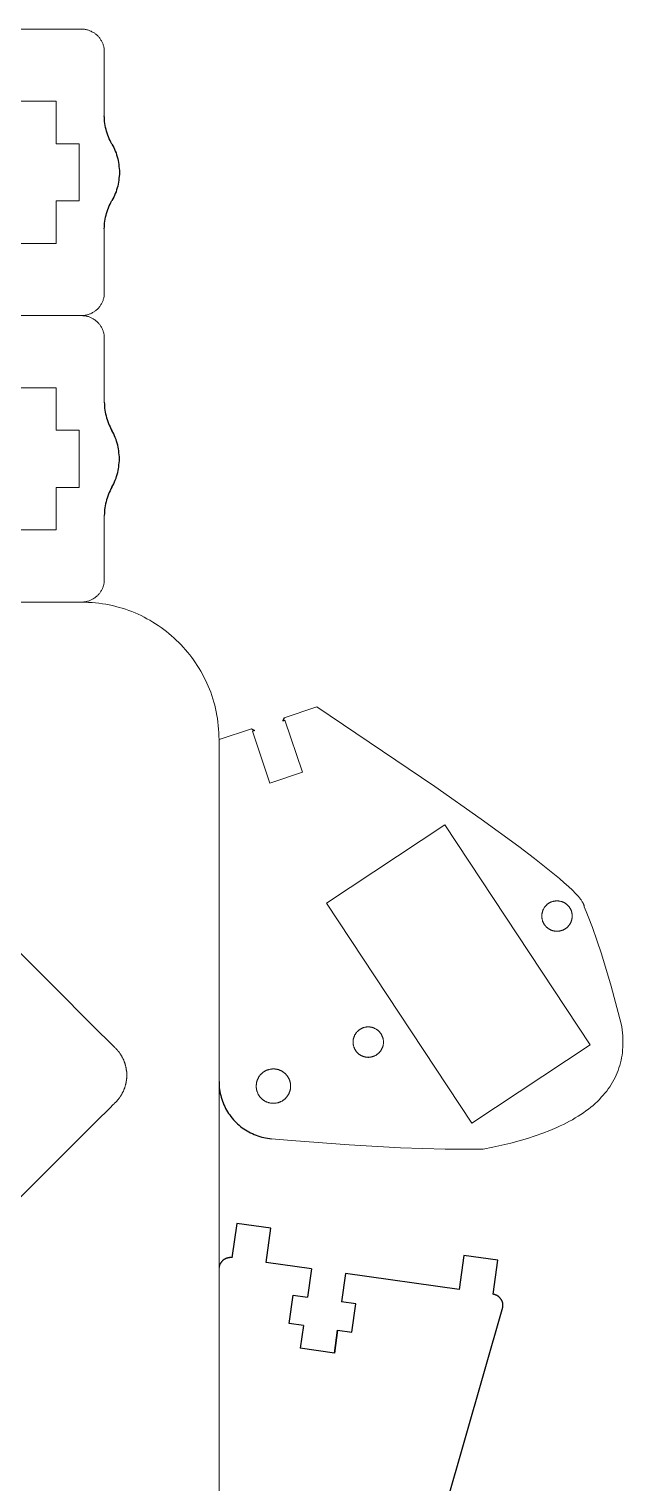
# Model space of a CAD drawing. Header units: millimetres. Extents: x -87 to 69, y -57 to 280.
# Drawn here: x 16.7 to 68.5, y 9.8 to 136.6 of the extents above; entities that cross this region are included whole.
import ezdxf

# ---------------------------------------------------------------- set-up
doc = ezdxf.new("R2010")
doc.units = ezdxf.units.MM
doc.header["$MEASUREMENT"] = 0
doc.layers.add('Predeterminado', color=18, linetype='Continuous', true_color=0x000000)

msp = doc.modelspace()

# ---------------------------------------------------------------- linework, layer by layer
at = {"layer": 'Predeterminado', "lineweight": 9}
for points in [[(-6.1, 136.62), (21.28, 136.62)], [(21.28, 136.62), (21.35, 136.62), (21.42, 136.61), (21.49, 136.61), (21.56, 136.6), (21.62, 136.59), (21.69, 136.58), (21.76, 136.56), (21.82, 136.54), (21.89, 136.53), (21.95, 136.5), (22.02, 136.48), (22.08, 136.45), (22.14, 136.43), (22.2, 136.39), (22.26, 136.36), (22.32, 136.33), (22.38, 136.29), (22.44, 136.25), (22.49, 136.21), (22.55, 136.17), (22.6, 136.13), (22.65, 136.08), (22.7, 136.03), (22.75, 135.98), (22.79, 135.93), (22.84, 135.88), (22.88, 135.83), (22.92, 135.77), (22.96, 135.72), (22.99, 135.66), (23.03, 135.6), (23.06, 135.54), (23.09, 135.48), (23.12, 135.42), (23.14, 135.35), (23.17, 135.29), (23.19, 135.22), (23.21, 135.16), (23.23, 135.09), (23.24, 135.03), (23.26, 134.96), (23.27, 134.89), (23.27, 134.82), (23.28, 134.76), (23.28, 134.69), (23.28, 134.62)], [(23.28, 134.62), (23.28, 129.06)], [(19.09, 126.62), (19.09, 130.32), (19.09, 130.32), (-3.91, 130.32), (-3.91, 130.32), (-3.91, 117.92), (-3.91, 117.92), (19.09, 117.92), (19.09, 117.92), (19.09, 121.62)], [(19.09, 121.62), (19.09, 121.62), (21.09, 121.62), (21.09, 121.62), (21.09, 126.62), (21.09, 126.62), (19.09, 126.62)], [(23.28, 119.18), (23.28, 113.62)], [(23.28, 113.62), (23.28, 113.55), (23.28, 113.48), (23.27, 113.41), (23.27, 113.35), (23.26, 113.28), (23.24, 113.21), (23.23, 113.15), (23.21, 113.08), (23.19, 113.01), (23.17, 112.95), (23.14, 112.89), (23.12, 112.82), (23.09, 112.76), (23.06, 112.7), (23.03, 112.64), (22.99, 112.58), (22.96, 112.52), (22.92, 112.47), (22.88, 112.41), (22.84, 112.36), (22.79, 112.3), (22.75, 112.25), (22.7, 112.2), (22.65, 112.16), (22.6, 112.11), (22.55, 112.07), (22.49, 112.03), (22.44, 111.98), (22.38, 111.95), (22.32, 111.91), (22.26, 111.88), (22.2, 111.84), (22.14, 111.81), (22.08, 111.78), (22.02, 111.76), (21.95, 111.73), (21.89, 111.71), (21.82, 111.69), (21.76, 111.68), (21.69, 111.66), (21.62, 111.65), (21.56, 111.64), (21.49, 111.63), (21.42, 111.62), (21.35, 111.62), (21.28, 111.62)], [(21.28, 111.62), (-6.1, 111.62)], [(21.28, 111.62), (-6.1, 111.62)], [(23.28, 109.62), (23.28, 109.69), (23.28, 109.76), (23.27, 109.82), (23.27, 109.89), (23.26, 109.96), (23.24, 110.03), (23.23, 110.09), (23.21, 110.16), (23.19, 110.22), (23.17, 110.29), (23.14, 110.35), (23.12, 110.42), (23.09, 110.48), (23.06, 110.54), (23.03, 110.6), (22.99, 110.66), (22.96, 110.72), (22.92, 110.77), (22.88, 110.83), (22.84, 110.88), (22.79, 110.93), (22.75, 110.98), (22.7, 111.03), (22.65, 111.08), (22.6, 111.13), (22.55, 111.17), (22.49, 111.21), (22.44, 111.25), (22.38, 111.29), (22.32, 111.33), (22.26, 111.36), (22.2, 111.39), (22.14, 111.43), (22.08, 111.45), (22.02, 111.48), (21.95, 111.5), (21.89, 111.53), (21.82, 111.54), (21.76, 111.56), (21.69, 111.58), (21.62, 111.59), (21.56, 111.6), (21.49, 111.61), (21.42, 111.61), (21.35, 111.62), (21.28, 111.62)], [(23.28, 104.06), (23.28, 109.62)], [(19.09, 96.62), (19.09, 92.92), (19.09, 92.92), (-3.91, 92.92), (-3.91, 92.92), (-3.91, 105.32), (-3.91, 105.32), (19.09, 105.32), (19.09, 105.32), (19.09, 101.62)], [(19.09, 101.62), (19.09, 101.62), (21.09, 101.62), (21.09, 101.62), (21.09, 96.62), (21.09, 96.62), (19.09, 96.62)], [(23.28, 88.62), (23.28, 94.18)], [(21.28, 86.62), (21.35, 86.62), (21.42, 86.62), (21.49, 86.63), (21.56, 86.64), (21.62, 86.65), (21.69, 86.66), (21.76, 86.68), (21.82, 86.69), (21.89, 86.71), (21.95, 86.73), (22.02, 86.76), (22.08, 86.78), (22.14, 86.81), (22.2, 86.84), (22.26, 86.88), (22.32, 86.91), (22.38, 86.95), (22.44, 86.98), (22.49, 87.03), (22.55, 87.07), (22.6, 87.11), (22.65, 87.16), (22.7, 87.2), (22.75, 87.25), (22.79, 87.3), (22.84, 87.36), (22.88, 87.41), (22.92, 87.47), (22.96, 87.52), (22.99, 87.58), (23.03, 87.64), (23.06, 87.7), (23.09, 87.76), (23.12, 87.82), (23.14, 87.89), (23.17, 87.95), (23.19, 88.01), (23.21, 88.08), (23.23, 88.15), (23.24, 88.21), (23.26, 88.28), (23.27, 88.35), (23.27, 88.41), (23.28, 88.48), (23.28, 88.55), (23.28, 88.62)], [(21.28, 86.62), (21.28, 86.62), (21.27, 86.62), (21.23, 86.62), (21.08, 86.62), (20.49, 86.62), (18.23, 86.62), (10.19, 86.62), (-14.22, 86.62), (-38.62, 86.61), (-46.66, 86.61), (-48.92, 86.61), (-49.51, 86.61), (-49.66, 86.61), (-49.7, 86.61), (-49.71, 86.61), (-49.72, 86.61)], [(-6.1, 86.62), (21.28, 86.62)], [(21.28, 86.62), (21.59, 86.62), (21.9, 86.6), (22.21, 86.58), (22.51, 86.56), (22.81, 86.52), (23.11, 86.48), (23.41, 86.43), (23.7, 86.38), (23.99, 86.31), (24.28, 86.24), (24.57, 86.16), (24.85, 86.08), (25.13, 85.99), (25.41, 85.89), (25.68, 85.79), (25.96, 85.68), (26.22, 85.56), (26.49, 85.44), (26.75, 85.31), (27, 85.17), (27.26, 85.03), (27.51, 84.88), (27.75, 84.73), (27.99, 84.57), (28.23, 84.41), (28.46, 84.24), (28.69, 84.06), (28.92, 83.88), (29.14, 83.69), (29.35, 83.5), (29.56, 83.31), (29.77, 83.1), (29.97, 82.9), (30.17, 82.69), (30.36, 82.47), (30.54, 82.25), (30.73, 82.03), (30.9, 81.8), (31.07, 81.57), (31.24, 81.33), (31.39, 81.09), (31.55, 80.84), (31.7, 80.59), (31.84, 80.34), (31.97, 80.08), (32.1, 79.82), (32.23, 79.56), (32.34, 79.29), (32.45, 79.02), (32.56, 78.75), (32.65, 78.47), (32.75, 78.19), (32.83, 77.9), (32.91, 77.62), (32.98, 77.33), (33.04, 77.04), (33.1, 76.74), (33.15, 76.45), (33.19, 76.15), (33.22, 75.85), (33.25, 75.54), (33.27, 75.24), (33.28, 74.93), (33.29, 74.62)], [(24.16, 47.79), (24.16, 47.8), (24.16, 47.8), (24.14, 47.82), (24.06, 47.9), (23.76, 48.2), (22.61, 49.34), (18.53, 53.43), (6.15, 65.83), (-6.23, 78.23), (-10.31, 82.31), (-11.46, 83.46), (-11.76, 83.76), (-11.83, 83.83), (-11.85, 83.85), (-11.86, 83.86), (-11.86, 83.86)], [(38.98, 76.52), (41.82, 77.47)], [(65.14, 60.02), (65.14, 60.03), (65.14, 60.05), (65.14, 60.06), (65.14, 60.08), (65.14, 60.1), (65.14, 60.11), (65.13, 60.13), (65.13, 60.15), (65.12, 60.17), (65.12, 60.18), (65.11, 60.2), (65.11, 60.22), (65.1, 60.24), (65.09, 60.26), (65.08, 60.28), (65.07, 60.3), (65.06, 60.32), (65.05, 60.35), (65.04, 60.37), (65.03, 60.39), (65, 60.44), (64.97, 60.48), (64.94, 60.53), (64.91, 60.59), (64.87, 60.64), (64.83, 60.69), (64.74, 60.81), (64.63, 60.93), (64.52, 61.06), (64.39, 61.19), (64.11, 61.48), (63.77, 61.8), (63.39, 62.14), (62.97, 62.51), (61.98, 63.33), (60.8, 64.26), (59.43, 65.3), (56.15, 67.69), (52.12, 70.52), (41.82, 77.47)], [(39.04, 76.32), (40.56, 71.78)], [(33.29, 74.62), (36.13, 75.57)], [(37.71, 70.83), (36.2, 75.37)], [(33.29, -45.47), (33.29, -45.47), (33.29, -45.45), (33.29, -45.39), (33.29, -45.13), (33.29, -44.13), (33.29, -40.31), (33.29, -26.71), (33.29, 14.57), (33.29, 55.85), (33.29, 69.46), (33.29, 73.27), (33.29, 74.27), (33.29, 74.53), (33.29, 74.6), (33.29, 74.61), (33.29, 74.62)], [(40.56, 71.78), (37.71, 70.83)], [(40.56, 71.78), (40.56, 71.78)], [(37.71, 70.83), (37.71, 70.83)], [(68.37, 49.81), (67.48, 53.11), (66.65, 55.92), (66.25, 57.13), (65.86, 58.22), (65.49, 59.18), (65.31, 59.62), (65.14, 60.02)], [(56.33, 38.9), (57.16, 39.07), (57.96, 39.24), (58.74, 39.42), (59.48, 39.62), (60.19, 39.83), (60.87, 40.05), (61.53, 40.28), (62.15, 40.52), (62.75, 40.78), (63.04, 40.91), (63.32, 41.04), (63.59, 41.18), (63.85, 41.32), (64.11, 41.46), (64.36, 41.61), (64.61, 41.76), (64.84, 41.91), (65.07, 42.07), (65.29, 42.22), (65.5, 42.38), (65.71, 42.55), (65.91, 42.71), (66.1, 42.88), (66.29, 43.05), (66.46, 43.23), (66.63, 43.41), (66.8, 43.59), (66.95, 43.77), (67.1, 43.96), (67.24, 44.15), (67.37, 44.34), (67.5, 44.53), (67.62, 44.73), (67.73, 44.93), (67.83, 45.13), (67.93, 45.34), (68.02, 45.55), (68.1, 45.76), (68.17, 45.98), (68.24, 46.2), (68.3, 46.42), (68.35, 46.64), (68.4, 46.87), (68.44, 47.1), (68.47, 47.33), (68.49, 47.56), (68.51, 47.8), (68.51, 48.04), (68.52, 48.29), (68.51, 48.54), (68.5, 48.78), (68.48, 49.04), (68.45, 49.29), (68.41, 49.55), (68.37, 49.81)], [(24.28, 47.67), (24.28, 47.67), (24.28, 47.67), (24.28, 47.67), (24.28, 47.67), (24.28, 47.67), (24.27, 47.69), (24.22, 47.73), (24.18, 47.77), (24.17, 47.79), (24.16, 47.79), (24.16, 47.79), (24.16, 47.79), (24.16, 47.79), (24.16, 47.79)], [(24.36, 47.58), (24.36, 47.58), (24.36, 47.58), (24.36, 47.58), (24.36, 47.58), (24.36, 47.59), (24.35, 47.6), (24.32, 47.62), (24.3, 47.65), (24.29, 47.66), (24.28, 47.67), (24.28, 47.67), (24.28, 47.67), (24.28, 47.67), (24.28, 47.67)], [(24.44, 47.5), (24.44, 47.5), (24.44, 47.5), (24.44, 47.5), (24.44, 47.5), (24.43, 47.5), (24.43, 47.51), (24.4, 47.54), (24.37, 47.57), (24.37, 47.58), (24.36, 47.58), (24.36, 47.58), (24.36, 47.58), (24.36, 47.58), (24.36, 47.58)], [(24.51, 47.41), (24.51, 47.41), (24.51, 47.41), (24.51, 47.41), (24.51, 47.41), (24.51, 47.42), (24.5, 47.42), (24.47, 47.46), (24.45, 47.49), (24.44, 47.5), (24.44, 47.5), (24.44, 47.5), (24.44, 47.5), (24.44, 47.5), (24.44, 47.5)], [(24.58, 47.32), (24.58, 47.32), (24.58, 47.32), (24.58, 47.32), (24.58, 47.32), (24.58, 47.33), (24.57, 47.34), (24.55, 47.37), (24.52, 47.4), (24.51, 47.41), (24.51, 47.41), (24.51, 47.41), (24.51, 47.41), (24.51, 47.41), (24.51, 47.41)], [(24.65, 47.23), (24.65, 47.23), (24.65, 47.23), (24.65, 47.23), (24.65, 47.23), (24.64, 47.23), (24.64, 47.24), (24.61, 47.28), (24.59, 47.31), (24.58, 47.32), (24.58, 47.32), (24.58, 47.32), (24.58, 47.32), (24.58, 47.32), (24.58, 47.32)], [(24.71, 47.13), (24.71, 47.13), (24.71, 47.13), (24.71, 47.13), (24.71, 47.14), (24.71, 47.14), (24.7, 47.15), (24.68, 47.18), (24.66, 47.21), (24.65, 47.22), (24.65, 47.23), (24.65, 47.23), (24.65, 47.23), (24.65, 47.23), (24.65, 47.23)], [(24.77, 47.04), (24.77, 47.04), (24.77, 47.04), (24.77, 47.04), (24.77, 47.04), (24.77, 47.04), (24.76, 47.05), (24.74, 47.09), (24.72, 47.12), (24.71, 47.13), (24.71, 47.13), (24.71, 47.13), (24.71, 47.13), (24.71, 47.13), (24.71, 47.13)], [(24.83, 46.94), (24.83, 46.94), (24.83, 46.94), (24.83, 46.94), (24.83, 46.94), (24.82, 46.94), (24.82, 46.95), (24.8, 46.99), (24.78, 47.02), (24.77, 47.03), (24.77, 47.04), (24.77, 47.04), (24.77, 47.04), (24.77, 47.04), (24.77, 47.04)], [(24.88, 46.84), (24.88, 46.84), (24.88, 46.84), (24.88, 46.84), (24.88, 46.84), (24.88, 46.84), (24.87, 46.85), (24.85, 46.89), (24.83, 46.92), (24.83, 46.93), (24.83, 46.94), (24.83, 46.94), (24.83, 46.94), (24.83, 46.94), (24.83, 46.94)], [(24.93, 46.74), (24.93, 46.74), (24.93, 46.74), (24.93, 46.74), (24.93, 46.74), (24.93, 46.74), (24.92, 46.75), (24.9, 46.79), (24.89, 46.82), (24.88, 46.83), (24.88, 46.84), (24.88, 46.84), (24.88, 46.84), (24.88, 46.84), (24.88, 46.84)], [(24.98, 46.63), (24.98, 46.63), (24.98, 46.63), (24.98, 46.63), (24.98, 46.63), (24.97, 46.64), (24.97, 46.65), (24.95, 46.68), (24.94, 46.72), (24.93, 46.73), (24.93, 46.74), (24.93, 46.74), (24.93, 46.74), (24.93, 46.74), (24.93, 46.74)], [(25.02, 46.53), (25.02, 46.53), (25.02, 46.53), (25.02, 46.53), (25.02, 46.53), (25.02, 46.53), (25.01, 46.54), (25, 46.58), (24.98, 46.62), (24.98, 46.63), (24.98, 46.63), (24.98, 46.63), (24.98, 46.63), (24.98, 46.63), (24.98, 46.63)], [(25.06, 46.42), (25.06, 46.42), (25.06, 46.42), (25.06, 46.42), (25.06, 46.42), (25.06, 46.42), (25.05, 46.44), (25.04, 46.47), (25.02, 46.51), (25.02, 46.52), (25.02, 46.53), (25.02, 46.53), (25.02, 46.53), (25.02, 46.53), (25.02, 46.53)], [(25.09, 46.31), (25.09, 46.31), (25.09, 46.31), (25.09, 46.31), (25.09, 46.31), (25.09, 46.32), (25.09, 46.33), (25.08, 46.37), (25.06, 46.4), (25.06, 46.42), (25.06, 46.42), (25.06, 46.42), (25.06, 46.42), (25.06, 46.42), (25.06, 46.42)], [(25.12, 46.2), (25.12, 46.2), (25.12, 46.2), (25.12, 46.2), (25.12, 46.2), (25.12, 46.21), (25.12, 46.22), (25.11, 46.26), (25.1, 46.29), (25.09, 46.31), (25.09, 46.31), (25.09, 46.31), (25.09, 46.31), (25.09, 46.31), (25.09, 46.31)], [(25.15, 46.09), (25.15, 46.09), (25.15, 46.09), (25.15, 46.09), (25.15, 46.09), (25.15, 46.1), (25.15, 46.11), (25.14, 46.15), (25.13, 46.19), (25.13, 46.2), (25.12, 46.2), (25.12, 46.2), (25.12, 46.2), (25.12, 46.2), (25.12, 46.2)], [(25.18, 45.98), (25.18, 45.98), (25.18, 45.98), (25.18, 45.98), (25.18, 45.98), (25.18, 45.99), (25.17, 46), (25.16, 46.04), (25.16, 46.08), (25.15, 46.09), (25.15, 46.09), (25.15, 46.09), (25.15, 46.09), (25.15, 46.09), (25.15, 46.09)], [(25.2, 45.87), (25.2, 45.87), (25.2, 45.87), (25.2, 45.87), (25.2, 45.87), (25.2, 45.87), (25.19, 45.89), (25.19, 45.93), (25.18, 45.96), (25.18, 45.98), (25.18, 45.98), (25.18, 45.98), (25.18, 45.98), (25.18, 45.98), (25.18, 45.98)], [(25.21, 45.76), (25.21, 45.76), (25.21, 45.76), (25.21, 45.76), (25.21, 45.76), (25.21, 45.76), (25.21, 45.77), (25.2, 45.81), (25.2, 45.85), (25.2, 45.86), (25.2, 45.87), (25.2, 45.87), (25.2, 45.87), (25.2, 45.87), (25.2, 45.87)], [(25.23, 45.64), (25.23, 45.64), (25.23, 45.64), (25.23, 45.64), (25.23, 45.65), (25.23, 45.65), (25.22, 45.66), (25.22, 45.7), (25.22, 45.74), (25.21, 45.75), (25.21, 45.76), (25.21, 45.76), (25.21, 45.76), (25.21, 45.76), (25.21, 45.76)], [(25.07, 44.3), (25.07, 44.3), (25.07, 44.3), (25.07, 44.3), (25.08, 44.3), (25.08, 44.3), (25.08, 44.31), (25.09, 44.35), (25.1, 44.39), (25.11, 44.4), (25.11, 44.4), (25.11, 44.41), (25.11, 44.41), (25.11, 44.41), (25.11, 44.41)], [(25.11, 44.41), (25.11, 44.41), (25.11, 44.41), (25.11, 44.41), (25.11, 44.41), (25.11, 44.41), (25.11, 44.42), (25.12, 44.46), (25.13, 44.5), (25.14, 44.51), (25.14, 44.51), (25.14, 44.51), (25.14, 44.52), (25.14, 44.52), (25.14, 44.52)], [(25.14, 44.52), (25.14, 44.52), (25.14, 44.52), (25.14, 44.52), (25.14, 44.52), (25.14, 44.52), (25.14, 44.53), (25.15, 44.57), (25.16, 44.61), (25.16, 44.62), (25.16, 44.62), (25.16, 44.63), (25.16, 44.63), (25.16, 44.63), (25.16, 44.63)], [(25.16, 44.63), (25.16, 44.63), (25.16, 44.63), (25.16, 44.63), (25.16, 44.63), (25.17, 44.63), (25.17, 44.64), (25.18, 44.68), (25.18, 44.72), (25.19, 44.73), (25.19, 44.74), (25.19, 44.74), (25.19, 44.74), (25.19, 44.74), (25.19, 44.74)], [(25.19, 44.74), (25.19, 44.74), (25.19, 44.74), (25.19, 44.74), (25.19, 44.74), (25.19, 44.74), (25.19, 44.76), (25.2, 44.79), (25.2, 44.83), (25.2, 44.84), (25.2, 44.85), (25.2, 44.85), (25.2, 44.85), (25.2, 44.85), (25.2, 44.85)], [(25.2, 44.85), (25.2, 44.85), (25.2, 44.85), (25.2, 44.85), (25.21, 44.85), (25.21, 44.85), (25.21, 44.87), (25.21, 44.91), (25.22, 44.94), (25.22, 44.96), (25.22, 44.96), (25.22, 44.96), (25.22, 44.96), (25.22, 44.96), (25.22, 44.96)], [(25.22, 44.96), (25.22, 44.96), (25.22, 44.96), (25.22, 44.96), (25.22, 44.96), (25.22, 44.97), (25.22, 44.98), (25.22, 45.02), (25.23, 45.06), (25.23, 45.07), (25.23, 45.07), (25.23, 45.08), (25.23, 45.08), (25.23, 45.08), (25.23, 45.08)], [(25.23, 45.53), (25.23, 45.53), (25.23, 45.53), (25.23, 45.53), (25.23, 45.53), (25.23, 45.54), (25.23, 45.55), (25.23, 45.59), (25.23, 45.63), (25.23, 45.64), (25.23, 45.64), (25.23, 45.64), (25.23, 45.64), (25.23, 45.64), (25.23, 45.64)], [(25.24, 45.42), (25.24, 45.42), (25.24, 45.42), (25.24, 45.42), (25.24, 45.42), (25.24, 45.42), (25.24, 45.43), (25.24, 45.47), (25.24, 45.51), (25.23, 45.53), (25.23, 45.53), (25.23, 45.53), (25.23, 45.53), (25.23, 45.53), (25.23, 45.53)], [(25.23, 45.08), (25.23, 45.08), (25.23, 45.08), (25.23, 45.08), (25.23, 45.08), (25.23, 45.08), (25.23, 45.09), (25.23, 45.13), (25.24, 45.17), (25.24, 45.18), (25.24, 45.19), (25.24, 45.19), (25.24, 45.19), (25.24, 45.19), (25.24, 45.19)], [(25.24, 45.3), (25.24, 45.3), (25.24, 45.3), (25.24, 45.3), (25.24, 45.3), (25.24, 45.31), (25.24, 45.32), (25.24, 45.36), (25.24, 45.4), (25.24, 45.41), (25.24, 45.42), (25.24, 45.42), (25.24, 45.42), (25.24, 45.42), (25.24, 45.42)], [(25.24, 45.19), (25.24, 45.19), (25.24, 45.19), (25.24, 45.19), (25.24, 45.19), (25.24, 45.19), (25.24, 45.21), (25.24, 45.25), (25.24, 45.29), (25.24, 45.3), (25.24, 45.3), (25.24, 45.3), (25.24, 45.3), (25.24, 45.3), (25.24, 45.3)], [(24.4, 43.12), (24.4, 43.12), (24.4, 43.12), (24.4, 43.12), (24.4, 43.12), (24.4, 43.13), (24.41, 43.14), (24.44, 43.17), (24.46, 43.19), (24.47, 43.2), (24.47, 43.21), (24.47, 43.21), (24.47, 43.21), (24.47, 43.21), (24.47, 43.21)], [(24.47, 43.21), (24.47, 43.21), (24.47, 43.21), (24.47, 43.21), (24.47, 43.21), (24.48, 43.21), (24.48, 43.22), (24.51, 43.25), (24.53, 43.28), (24.54, 43.29), (24.54, 43.3), (24.54, 43.3), (24.54, 43.3), (24.54, 43.3), (24.54, 43.3)], [(24.54, 43.3), (24.54, 43.3), (24.54, 43.3), (24.54, 43.3), (24.54, 43.3), (24.55, 43.3), (24.55, 43.31), (24.58, 43.34), (24.6, 43.37), (24.61, 43.38), (24.61, 43.39), (24.61, 43.39), (24.61, 43.39), (24.61, 43.39), (24.61, 43.39)], [(24.61, 43.39), (24.61, 43.39), (24.61, 43.39), (24.61, 43.39), (24.61, 43.39), (24.62, 43.39), (24.62, 43.4), (24.64, 43.43), (24.67, 43.47), (24.67, 43.48), (24.68, 43.48), (24.68, 43.48), (24.68, 43.48), (24.68, 43.48), (24.68, 43.48)], [(24.68, 43.48), (24.68, 43.48), (24.68, 43.48), (24.68, 43.48), (24.68, 43.48), (24.68, 43.49), (24.69, 43.5), (24.71, 43.53), (24.73, 43.56), (24.74, 43.57), (24.74, 43.58), (24.74, 43.58), (24.74, 43.58), (24.74, 43.58), (24.74, 43.58)], [(24.74, 43.58), (24.74, 43.58), (24.74, 43.58), (24.74, 43.58), (24.74, 43.58), (24.74, 43.58), (24.75, 43.59), (24.77, 43.63), (24.79, 43.66), (24.79, 43.67), (24.8, 43.67), (24.8, 43.67), (24.8, 43.67), (24.8, 43.67), (24.8, 43.67)], [(24.8, 43.67), (24.8, 43.67), (24.8, 43.67), (24.8, 43.67), (24.8, 43.68), (24.8, 43.68), (24.81, 43.69), (24.82, 43.72), (24.84, 43.76), (24.85, 43.77), (24.85, 43.77), (24.85, 43.77), (24.85, 43.77), (24.85, 43.77), (24.85, 43.77)], [(24.85, 43.77), (24.85, 43.77), (24.85, 43.77), (24.85, 43.77), (24.85, 43.78), (24.85, 43.78), (24.86, 43.79), (24.88, 43.82), (24.9, 43.86), (24.9, 43.87), (24.9, 43.87), (24.9, 43.88), (24.9, 43.88), (24.9, 43.88), (24.9, 43.88)], [(24.9, 43.88), (24.9, 43.88), (24.9, 43.88), (24.9, 43.88), (24.9, 43.88), (24.91, 43.88), (24.91, 43.89), (24.93, 43.93), (24.94, 43.96), (24.95, 43.97), (24.95, 43.98), (24.95, 43.98), (24.95, 43.98), (24.95, 43.98), (24.95, 43.98)], [(24.95, 43.98), (24.95, 43.98), (24.95, 43.98), (24.95, 43.98), (24.95, 43.98), (24.95, 43.98), (24.96, 43.99), (24.97, 44.03), (24.99, 44.07), (24.99, 44.08), (25, 44.08), (25, 44.08), (25, 44.08), (25, 44.08), (25, 44.08)], [(25, 44.08), (25, 44.08), (25, 44.08), (25, 44.08), (25, 44.08), (25, 44.09), (25, 44.1), (25.02, 44.14), (25.03, 44.17), (25.04, 44.18), (25.04, 44.19), (25.04, 44.19), (25.04, 44.19), (25.04, 44.19), (25.04, 44.19)], [(25.04, 44.19), (25.04, 44.19), (25.04, 44.19), (25.04, 44.19), (25.04, 44.19), (25.04, 44.19), (25.04, 44.21), (25.06, 44.24), (25.07, 44.28), (25.07, 44.29), (25.07, 44.3), (25.07, 44.3), (25.07, 44.3), (25.07, 44.3), (25.07, 44.3)], [(-11.91, 6.86), (-11.91, 6.86), (-11.9, 6.86), (-11.88, 6.88), (-11.8, 6.96), (-11.5, 7.26), (-10.36, 8.41), (-6.27, 12.49), (6.13, 24.87), (18.52, 37.25), (22.61, 41.33), (23.75, 42.47), (24.06, 42.78), (24.13, 42.85), (24.15, 42.87), (24.16, 42.88), (24.16, 42.88)], [(24.16, 42.88), (24.16, 42.88), (24.16, 42.88), (24.16, 42.88), (24.16, 42.88), (24.16, 42.88), (24.17, 42.89), (24.2, 42.92), (24.23, 42.94), (24.24, 42.95), (24.24, 42.96), (24.24, 42.96), (24.24, 42.96), (24.24, 42.96), (24.24, 42.96)], [(24.24, 42.96), (24.24, 42.96), (24.24, 42.96), (24.24, 42.96), (24.24, 42.96), (24.25, 42.96), (24.25, 42.97), (24.28, 43), (24.31, 43.03), (24.32, 43.03), (24.32, 43.04), (24.32, 43.04), (24.32, 43.04), (24.32, 43.04), (24.32, 43.04)], [(24.32, 43.04), (24.32, 43.04), (24.32, 43.04), (24.32, 43.04), (24.32, 43.04), (24.33, 43.04), (24.33, 43.05), (24.36, 43.08), (24.39, 43.11), (24.4, 43.12), (24.4, 43.12), (24.4, 43.12), (24.4, 43.12), (24.4, 43.12), (24.4, 43.12)], [(37.86, 39.8), (39.61, 39.65)], [(39.61, 39.65), (44.65, 39.26), (49.12, 39.01), (53.01, 38.89), (54.74, 38.88), (56.33, 38.9)], [(33.29, 24.2), (33.29, 24.2), (33.29, 24.2), (33.29, 24.2), (33.29, 24.21), (33.29, 24.24), (33.29, 24.38), (33.29, 24.88), (33.29, 26.39), (33.29, 27.89), (33.29, 28.39), (33.29, 28.53), (33.29, 28.56), (33.29, 28.57), (33.29, 28.57), (33.29, 28.58), (33.29, 28.58)]]:
    msp.add_lwpolyline(points, dxfattribs=at)
at = {"layer": 'Predeterminado'}
for points in [[(23.94, 126.59), (23.86, 126.74), (23.78, 126.9), (23.71, 127.05), (23.64, 127.21), (23.58, 127.37), (23.52, 127.54), (23.47, 127.7), (23.43, 127.87), (23.39, 128.04), (23.36, 128.2), (23.33, 128.38), (23.31, 128.55), (23.3, 128.72), (23.29, 128.89), (23.28, 129.06)], [(23.94, 126.59), (24.02, 126.44), (24.1, 126.29), (24.17, 126.13), (24.24, 125.97), (24.3, 125.81), (24.35, 125.65), (24.4, 125.48), (24.45, 125.31), (24.49, 125.15), (24.52, 124.98), (24.54, 124.81), (24.56, 124.64), (24.58, 124.46), (24.59, 124.29), (24.59, 124.12), (24.59, 123.95), (24.58, 123.77), (24.56, 123.6), (24.54, 123.43), (24.52, 123.26), (24.49, 123.09), (24.45, 122.92), (24.4, 122.76), (24.35, 122.59), (24.3, 122.43), (24.24, 122.27), (24.17, 122.11), (24.1, 121.95), (24.02, 121.8), (23.94, 121.65)], [(23.28, 119.18), (23.29, 119.35), (23.3, 119.52), (23.31, 119.69), (23.33, 119.86), (23.36, 120.03), (23.39, 120.2), (23.43, 120.37), (23.47, 120.54), (23.52, 120.7), (23.58, 120.87), (23.64, 121.03), (23.71, 121.19), (23.78, 121.34), (23.86, 121.5), (23.94, 121.65)], [(23.28, 104.06), (23.29, 103.89), (23.3, 103.72), (23.31, 103.55), (23.33, 103.38), (23.36, 103.2), (23.39, 103.04), (23.43, 102.87), (23.47, 102.7), (23.52, 102.54), (23.58, 102.37), (23.64, 102.21), (23.71, 102.05), (23.78, 101.9), (23.86, 101.74), (23.94, 101.59)], [(23.94, 96.65), (24.02, 96.8), (24.1, 96.95), (24.17, 97.11), (24.24, 97.27), (24.3, 97.43), (24.35, 97.59), (24.4, 97.76), (24.45, 97.92), (24.49, 98.09), (24.52, 98.26), (24.54, 98.43), (24.56, 98.6), (24.58, 98.77), (24.59, 98.95), (24.59, 99.12), (24.59, 99.29), (24.58, 99.46), (24.56, 99.64), (24.54, 99.81), (24.52, 99.98), (24.49, 100.15), (24.45, 100.31), (24.4, 100.48), (24.35, 100.65), (24.3, 100.81), (24.24, 100.97), (24.17, 101.13), (24.1, 101.29), (24.02, 101.44), (23.94, 101.59)], [(23.94, 96.65), (23.86, 96.5), (23.78, 96.34), (23.71, 96.19), (23.64, 96.03), (23.58, 95.87), (23.52, 95.7), (23.47, 95.54), (23.43, 95.37), (23.39, 95.2), (23.36, 95.03), (23.33, 94.86), (23.31, 94.69), (23.3, 94.52), (23.29, 94.35), (23.28, 94.18)], [(38.98, 76.52), (38.85, 76.26), (39.04, 76.32)], [(36.13, 75.57), (36.39, 75.43), (36.2, 75.37)], [(36.13, 75.57), (36.13, 75.57)], [(33.29, 44.78), (33.29, 44.61), (33.3, 44.43), (33.31, 44.26), (33.33, 44.09), (33.36, 43.92), (33.39, 43.75), (33.43, 43.58), (33.47, 43.42), (33.52, 43.25), (33.58, 43.09), (33.64, 42.92), (33.71, 42.77), (33.78, 42.61), (33.86, 42.45), (33.94, 42.3), (34.03, 42.15), (34.12, 42.01), (34.22, 41.87), (34.32, 41.73), (34.43, 41.59), (34.54, 41.46), (34.66, 41.33), (34.78, 41.21), (34.91, 41.09), (35.04, 40.98), (35.17, 40.87), (35.31, 40.76), (35.45, 40.66), (35.59, 40.57), (35.74, 40.48), (35.89, 40.39), (36.04, 40.31), (36.2, 40.24), (36.36, 40.17), (36.52, 40.1), (36.68, 40.04), (36.84, 39.99), (37.01, 39.94), (37.18, 39.9), (37.35, 39.87), (37.52, 39.84), (37.69, 39.82), (37.86, 39.8)], [(34.83, 32.39), (34.41, 29.42)], [(37.8, 31.98), (34.83, 32.39)], [(37.39, 29.01), (37.8, 31.98)], [(34.41, 29.42), (34.39, 29.43), (34.36, 29.43), (34.34, 29.43), (34.31, 29.43), (34.29, 29.43), (34.26, 29.43), (34.24, 29.43), (34.21, 29.43), (34.19, 29.42), (34.16, 29.42), (34.14, 29.42), (34.11, 29.41), (34.09, 29.41), (34.06, 29.4), (34.04, 29.4), (34.02, 29.39), (33.99, 29.38), (33.97, 29.38), (33.95, 29.37), (33.93, 29.36), (33.9, 29.35), (33.88, 29.34), (33.86, 29.33), (33.84, 29.32), (33.81, 29.31), (33.79, 29.3), (33.77, 29.29), (33.75, 29.28), (33.73, 29.26), (33.71, 29.25), (33.69, 29.24), (33.67, 29.22), (33.65, 29.21), (33.64, 29.19), (33.62, 29.18), (33.6, 29.16), (33.58, 29.15), (33.56, 29.13), (33.55, 29.11), (33.53, 29.1), (33.52, 29.08), (33.5, 29.06), (33.49, 29.04), (33.47, 29.02), (33.46, 29), (33.44, 28.98), (33.43, 28.96), (33.42, 28.94), (33.4, 28.92), (33.39, 28.9), (33.38, 28.88), (33.37, 28.86), (33.36, 28.84), (33.35, 28.81), (33.34, 28.79), (33.33, 28.77), (33.33, 28.74), (33.32, 28.72), (33.31, 28.7), (33.3, 28.67), (33.3, 28.65), (33.29, 28.62), (33.29, 28.6), (33.29, 28.57)], [(54.64, 29.62), (54.22, 26.65)], [(57.61, 29.2), (54.64, 29.62)], [(57.19, 26.23), (57.61, 29.2)], [(41.35, 28.45), (37.39, 29.01)], [(41.35, 28.45), (41, 25.98)], [(44.32, 28.05), (43.97, 25.56)], [(54.22, 26.65), (44.32, 28.05)], [(39.41, 23.67), (39.76, 26.15)], [(39.76, 26.15), (41, 25.98)], [(45.21, 25.39), (43.97, 25.56)], [(44.86, 22.91), (45.21, 25.39)], [(58.04, 25.1), (58.05, 25.13), (58.05, 25.15), (58.05, 25.18), (58.05, 25.2), (58.05, 25.23), (58.05, 25.25), (58.05, 25.28), (58.05, 25.3), (58.05, 25.33), (58.05, 25.35), (58.04, 25.38), (58.04, 25.4), (58.04, 25.43), (58.03, 25.45), (58.03, 25.47), (58.02, 25.5), (58.01, 25.52), (58.01, 25.54), (58, 25.57), (57.99, 25.59), (57.98, 25.61), (57.97, 25.63), (57.96, 25.66), (57.95, 25.68), (57.94, 25.7), (57.93, 25.72), (57.92, 25.74), (57.9, 25.76), (57.89, 25.78), (57.88, 25.8), (57.86, 25.82), (57.85, 25.84), (57.84, 25.86), (57.82, 25.88), (57.81, 25.9), (57.79, 25.92), (57.77, 25.93), (57.76, 25.95), (57.74, 25.97), (57.72, 25.98), (57.7, 26), (57.68, 26.02), (57.67, 26.03), (57.65, 26.04), (57.63, 26.06), (57.61, 26.07), (57.59, 26.09), (57.57, 26.1), (57.54, 26.11), (57.52, 26.12), (57.5, 26.13), (57.48, 26.14), (57.46, 26.16), (57.43, 26.16), (57.41, 26.17), (57.39, 26.18), (57.36, 26.19), (57.34, 26.2), (57.32, 26.21), (57.29, 26.21), (57.27, 26.22), (57.24, 26.22), (57.22, 26.23), (57.19, 26.23)], [(48.15, -9.43), (58.04, 25.1)], [(40.65, 23.5), (39.41, 23.67)], [(40.65, 23.5), (40.37, 21.52)], [(43.62, 23.08), (43.35, 21.1)], [(43.35, 21.1), (43.62, 23.08)], [(43.62, 23.08), (44.86, 22.91)], [(43.35, 21.1), (40.37, 21.52)]]:
    msp.add_lwpolyline(points, dxfattribs=at)
at = {"layer": 'Predeterminado', "lineweight": 9}
for points in [[(42.65, 60.35), (52.99, 67.18), (52.99, 67.18), (65.67, 48), (65.67, 48), (55.33, 41.16), (55.33, 41.16)], [(62.03, 60.33), (62, 60.31), (61.97, 60.29), (61.95, 60.27), (61.92, 60.25), (61.89, 60.23), (61.87, 60.2), (61.85, 60.18), (61.82, 60.16), (61.8, 60.13), (61.78, 60.11), (61.76, 60.09), (61.73, 60.06), (61.71, 60.04), (61.69, 60.01), (61.68, 59.98), (61.66, 59.96), (61.64, 59.93), (61.62, 59.9), (61.61, 59.87), (61.59, 59.85), (61.58, 59.82), (61.56, 59.79), (61.55, 59.76), (61.54, 59.73), (61.53, 59.7), (61.52, 59.67), (61.51, 59.64), (61.5, 59.61), (61.49, 59.58), (61.48, 59.55), (61.47, 59.52), (61.47, 59.49), (61.46, 59.46), (61.45, 59.42), (61.45, 59.39), (61.45, 59.36), (61.44, 59.33), (61.44, 59.3), (61.44, 59.27), (61.44, 59.23), (61.44, 59.2), (61.44, 59.17), (61.44, 59.14), (61.45, 59.11), (61.45, 59.07), (61.45, 59.04), (61.46, 59.01), (61.46, 58.98), (61.47, 58.95), (61.48, 58.92), (61.49, 58.88), (61.49, 58.85), (61.5, 58.82), (61.51, 58.79), (61.53, 58.76), (61.54, 58.73), (61.55, 58.7), (61.56, 58.67), (61.58, 58.64), (61.59, 58.61), (61.61, 58.58), (61.63, 58.55), (61.64, 58.52), (61.66, 58.49), (61.68, 58.46), (61.7, 58.44), (61.72, 58.41), (61.74, 58.38), (61.77, 58.36), (61.79, 58.33), (61.81, 58.31), (61.83, 58.28), (61.86, 58.26), (61.88, 58.24), (61.91, 58.22), (61.93, 58.2), (61.96, 58.18), (61.98, 58.16), (62.01, 58.14), (62.04, 58.12), (62.06, 58.1), (62.09, 58.09), (62.12, 58.07), (62.15, 58.06), (62.18, 58.04), (62.2, 58.03), (62.23, 58.01), (62.26, 58), (62.29, 57.99), (62.32, 57.98), (62.35, 57.97), (62.38, 57.96), (62.41, 57.95), (62.44, 57.94), (62.48, 57.93), (62.51, 57.93), (62.54, 57.92), (62.57, 57.92), (62.6, 57.91), (62.63, 57.91), (62.66, 57.91), (62.7, 57.9), (62.73, 57.9), (62.76, 57.9), (62.79, 57.9), (62.82, 57.9), (62.86, 57.91), (62.89, 57.91), (62.92, 57.91), (62.95, 57.92), (62.98, 57.92), (63.01, 57.93), (63.05, 57.93), (63.08, 57.94), (63.11, 57.95), (63.14, 57.96), (63.17, 57.97), (63.2, 57.98), (63.23, 57.99), (63.26, 58), (63.29, 58.01), (63.32, 58.03), (63.35, 58.04), (63.38, 58.06), (63.41, 58.07), (63.44, 58.09), (63.47, 58.11), (63.5, 58.13), (63.53, 58.15), (63.56, 58.17), (63.58, 58.19), (63.61, 58.21), (63.64, 58.23), (63.66, 58.25), (63.68, 58.27), (63.71, 58.3), (63.73, 58.32), (63.75, 58.34), (63.77, 58.37), (63.8, 58.39), (63.82, 58.42), (63.84, 58.45), (63.85, 58.47), (63.87, 58.5), (63.89, 58.53), (63.91, 58.55), (63.92, 58.58), (63.94, 58.61), (63.95, 58.64), (63.97, 58.67), (63.98, 58.7), (63.99, 58.73), (64, 58.76), (64.01, 58.79), (64.02, 58.82), (64.03, 58.85), (64.04, 58.88), (64.05, 58.91), (64.06, 58.94), (64.06, 58.97), (64.07, 59), (64.08, 59.03), (64.08, 59.06), (64.08, 59.09), (64.09, 59.13), (64.09, 59.16), (64.09, 59.19), (64.09, 59.22), (64.09, 59.25), (64.09, 59.29), (64.09, 59.32), (64.08, 59.35), (64.08, 59.38), (64.08, 59.41), (64.07, 59.45), (64.07, 59.48), (64.06, 59.51), (64.05, 59.54), (64.05, 59.57), (64.04, 59.6), (64.03, 59.63), (64.02, 59.67), (64, 59.7), (63.99, 59.73), (63.98, 59.76), (63.97, 59.79), (63.95, 59.82), (63.94, 59.85), (63.92, 59.88), (63.9, 59.91), (63.89, 59.93), (63.87, 59.96), (63.85, 59.99), (63.83, 60.02), (63.81, 60.05), (63.79, 60.07), (63.76, 60.1), (63.74, 60.12), (63.72, 60.15), (63.7, 60.17), (63.67, 60.19), (63.65, 60.22), (63.62, 60.24), (63.6, 60.26), (63.57, 60.28), (63.55, 60.3), (63.52, 60.32), (63.49, 60.33), (63.47, 60.35), (63.44, 60.37), (63.41, 60.38), (63.38, 60.4), (63.35, 60.41), (63.33, 60.43), (63.3, 60.44), (63.27, 60.45), (63.24, 60.47), (63.21, 60.48), (63.18, 60.49), (63.15, 60.5), (63.12, 60.51), (63.09, 60.51), (63.05, 60.52), (63.02, 60.53), (62.99, 60.53), (62.96, 60.54), (62.93, 60.54), (62.9, 60.55), (62.87, 60.55), (62.83, 60.55), (62.8, 60.55), (62.77, 60.55), (62.74, 60.55), (62.71, 60.55), (62.68, 60.55), (62.64, 60.55), (62.61, 60.54), (62.58, 60.54), (62.55, 60.53), (62.52, 60.53), (62.48, 60.52), (62.45, 60.52), (62.42, 60.51), (62.39, 60.5), (62.36, 60.49), (62.33, 60.48), (62.3, 60.47), (62.27, 60.46), (62.24, 60.44), (62.21, 60.43), (62.18, 60.41), (62.15, 60.4), (62.12, 60.38), (62.09, 60.37), (62.06, 60.35)], [(45.56, 49.33), (45.54, 49.31), (45.51, 49.29), (45.48, 49.27), (45.46, 49.25), (45.43, 49.23), (45.41, 49.21), (45.38, 49.18), (45.36, 49.16), (45.33, 49.14), (45.31, 49.11), (45.29, 49.09), (45.27, 49.06), (45.25, 49.04), (45.23, 49.01), (45.21, 48.99), (45.19, 48.96), (45.18, 48.93), (45.16, 48.9), (45.14, 48.88), (45.13, 48.85), (45.11, 48.82), (45.1, 48.79), (45.09, 48.76), (45.07, 48.73), (45.06, 48.7), (45.05, 48.67), (45.04, 48.64), (45.03, 48.61), (45.02, 48.58), (45.01, 48.55), (45.01, 48.52), (45, 48.49), (45, 48.46), (44.99, 48.43), (44.99, 48.39), (44.98, 48.36), (44.98, 48.33), (44.98, 48.3), (44.98, 48.27), (44.98, 48.24), (44.98, 48.2), (44.98, 48.17), (44.98, 48.14), (44.98, 48.11), (44.98, 48.08), (44.99, 48.04), (44.99, 48.01), (45, 47.98), (45.01, 47.95), (45.01, 47.92), (45.02, 47.89), (45.03, 47.85), (45.04, 47.82), (45.05, 47.79), (45.06, 47.76), (45.07, 47.73), (45.09, 47.7), (45.1, 47.67), (45.11, 47.64), (45.13, 47.61), (45.15, 47.58), (45.16, 47.55), (45.18, 47.52), (45.2, 47.49), (45.22, 47.47), (45.24, 47.44), (45.26, 47.41), (45.28, 47.38), (45.3, 47.36), (45.32, 47.33), (45.35, 47.31), (45.37, 47.29), (45.39, 47.26), (45.42, 47.24), (45.44, 47.22), (45.47, 47.2), (45.49, 47.18), (45.52, 47.16), (45.55, 47.14), (45.57, 47.12), (45.6, 47.11), (45.63, 47.09), (45.65, 47.07), (45.68, 47.06), (45.71, 47.04), (45.74, 47.03), (45.77, 47.02), (45.8, 47), (45.83, 46.99), (45.86, 46.98), (45.89, 46.97), (45.92, 46.96), (45.95, 46.95), (45.98, 46.94), (46.01, 46.94), (46.04, 46.93), (46.07, 46.92), (46.1, 46.92), (46.14, 46.91), (46.17, 46.91), (46.2, 46.91), (46.23, 46.91), (46.26, 46.91), (46.29, 46.9), (46.33, 46.9), (46.36, 46.91), (46.39, 46.91), (46.42, 46.91), (46.45, 46.91), (46.49, 46.92), (46.52, 46.92), (46.55, 46.93), (46.58, 46.93), (46.61, 46.94), (46.64, 46.95), (46.68, 46.96), (46.71, 46.97), (46.74, 46.98), (46.77, 46.99), (46.8, 47), (46.83, 47.01), (46.86, 47.03), (46.89, 47.04), (46.92, 47.06), (46.95, 47.07), (46.98, 47.09), (47.01, 47.11), (47.04, 47.13), (47.06, 47.15), (47.09, 47.17), (47.12, 47.19), (47.15, 47.21), (47.17, 47.23), (47.2, 47.25), (47.22, 47.28), (47.24, 47.3), (47.27, 47.32), (47.29, 47.35), (47.31, 47.37), (47.33, 47.4), (47.35, 47.42), (47.37, 47.45), (47.39, 47.47), (47.41, 47.5), (47.42, 47.53), (47.44, 47.56), (47.46, 47.58), (47.47, 47.61), (47.49, 47.64), (47.5, 47.67), (47.51, 47.7), (47.53, 47.73), (47.54, 47.76), (47.55, 47.79), (47.56, 47.82), (47.57, 47.85), (47.58, 47.88), (47.59, 47.91), (47.59, 47.94), (47.6, 47.97), (47.61, 48), (47.61, 48.03), (47.62, 48.07), (47.62, 48.1), (47.62, 48.13), (47.62, 48.16), (47.62, 48.19), (47.63, 48.22), (47.63, 48.26), (47.62, 48.29), (47.62, 48.32), (47.62, 48.35), (47.62, 48.38), (47.61, 48.42), (47.61, 48.45), (47.6, 48.48), (47.6, 48.51), (47.59, 48.54), (47.58, 48.57), (47.57, 48.6), (47.56, 48.64), (47.55, 48.67), (47.54, 48.7), (47.53, 48.73), (47.52, 48.76), (47.5, 48.79), (47.49, 48.82), (47.47, 48.85), (47.46, 48.88), (47.44, 48.91), (47.42, 48.94), (47.4, 48.97), (47.38, 48.99), (47.36, 49.02), (47.34, 49.05), (47.32, 49.07), (47.3, 49.1), (47.28, 49.12), (47.25, 49.15), (47.23, 49.17), (47.21, 49.2), (47.18, 49.22), (47.16, 49.24), (47.13, 49.26), (47.11, 49.28), (47.08, 49.3), (47.06, 49.32), (47.03, 49.34), (47, 49.35), (46.97, 49.37), (46.95, 49.39), (46.92, 49.4), (46.89, 49.42), (46.86, 49.43), (46.83, 49.44), (46.8, 49.46), (46.77, 49.47), (46.74, 49.48), (46.71, 49.49), (46.68, 49.5), (46.65, 49.51), (46.62, 49.52), (46.59, 49.52), (46.56, 49.53), (46.53, 49.53), (46.5, 49.54), (46.47, 49.54), (46.43, 49.55), (46.4, 49.55), (46.37, 49.55), (46.34, 49.55), (46.31, 49.55), (46.27, 49.55), (46.24, 49.55), (46.21, 49.55), (46.18, 49.55), (46.15, 49.55), (46.11, 49.54), (46.08, 49.54), (46.05, 49.53), (46.02, 49.52), (45.99, 49.52), (45.96, 49.51), (45.93, 49.5), (45.89, 49.49), (45.86, 49.48), (45.83, 49.47), (45.8, 49.46), (45.77, 49.44), (45.74, 49.43), (45.71, 49.42), (45.68, 49.4), (45.65, 49.38), (45.62, 49.37), (45.59, 49.35)], [(39.45, 44.87), (39.46, 44.83), (39.47, 44.79), (39.48, 44.75), (39.49, 44.72), (39.5, 44.68), (39.51, 44.64), (39.51, 44.61), (39.52, 44.57), (39.52, 44.53), (39.52, 44.49), (39.53, 44.46), (39.53, 44.42), (39.53, 44.38), (39.53, 44.35), (39.53, 44.31), (39.52, 44.27), (39.52, 44.24), (39.52, 44.2), (39.51, 44.17), (39.51, 44.13), (39.5, 44.09), (39.49, 44.06), (39.48, 44.02), (39.47, 43.99), (39.46, 43.95), (39.45, 43.92), (39.44, 43.89), (39.43, 43.85), (39.41, 43.82), (39.4, 43.79), (39.39, 43.75), (39.37, 43.72), (39.35, 43.69), (39.34, 43.66), (39.32, 43.63), (39.3, 43.59), (39.28, 43.56), (39.26, 43.53), (39.24, 43.51), (39.22, 43.48), (39.19, 43.45), (39.17, 43.42), (39.15, 43.39), (39.12, 43.37), (39.1, 43.34), (39.07, 43.31), (39.05, 43.29), (39.02, 43.26), (38.99, 43.24), (38.96, 43.22), (38.93, 43.19), (38.9, 43.17), (38.87, 43.15), (38.84, 43.13), (38.81, 43.11), (38.78, 43.09), (38.75, 43.07), (38.71, 43.06), (38.68, 43.04), (38.65, 43.02), (38.61, 43.01), (38.58, 42.99), (38.54, 42.98), (38.5, 42.97), (38.47, 42.96), (38.43, 42.94), (38.39, 42.94), (38.35, 42.93), (38.32, 42.92), (38.28, 42.91), (38.24, 42.91), (38.21, 42.9), (38.17, 42.9), (38.13, 42.89), (38.1, 42.89), (38.06, 42.89), (38.02, 42.89), (37.98, 42.89), (37.95, 42.89), (37.91, 42.89), (37.88, 42.9), (37.84, 42.9), (37.8, 42.91), (37.77, 42.91), (37.73, 42.92), (37.7, 42.93), (37.66, 42.94), (37.63, 42.94), (37.59, 42.96), (37.56, 42.97), (37.52, 42.98), (37.49, 42.99), (37.46, 43), (37.42, 43.02), (37.39, 43.03), (37.36, 43.05), (37.33, 43.06), (37.29, 43.08), (37.26, 43.1), (37.23, 43.12), (37.2, 43.14), (37.17, 43.16), (37.14, 43.18), (37.11, 43.2), (37.09, 43.22), (37.06, 43.25), (37.03, 43.27), (37, 43.29), (36.98, 43.32), (36.95, 43.35), (36.93, 43.37), (36.9, 43.4), (36.88, 43.43), (36.85, 43.45), (36.83, 43.48), (36.81, 43.51), (36.79, 43.54), (36.77, 43.57), (36.75, 43.61), (36.73, 43.64), (36.71, 43.67), (36.69, 43.7), (36.68, 43.74), (36.66, 43.77), (36.65, 43.81), (36.63, 43.84), (36.62, 43.88), (36.6, 43.92), (36.59, 43.95), (36.58, 43.99), (36.57, 44.03), (36.56, 44.06), (36.56, 44.1), (36.55, 44.14), (36.54, 44.17), (36.54, 44.21), (36.53, 44.25), (36.53, 44.29), (36.53, 44.32), (36.53, 44.36), (36.53, 44.4), (36.53, 44.43), (36.53, 44.47), (36.53, 44.51), (36.54, 44.54), (36.54, 44.58), (36.54, 44.62), (36.55, 44.65), (36.56, 44.69), (36.56, 44.72), (36.57, 44.76), (36.58, 44.79), (36.59, 44.83), (36.6, 44.86), (36.62, 44.9), (36.63, 44.93), (36.64, 44.96), (36.66, 45), (36.67, 45.03), (36.69, 45.06), (36.7, 45.09), (36.72, 45.12), (36.74, 45.16), (36.76, 45.19), (36.78, 45.22), (36.8, 45.25), (36.82, 45.28), (36.84, 45.3), (36.86, 45.33), (36.88, 45.36), (36.91, 45.39), (36.93, 45.42), (36.96, 45.44), (36.98, 45.47), (37.01, 45.49), (37.04, 45.52), (37.06, 45.54), (37.09, 45.56), (37.12, 45.59), (37.15, 45.61), (37.18, 45.63), (37.21, 45.65), (37.24, 45.67), (37.28, 45.69), (37.31, 45.71), (37.34, 45.72), (37.38, 45.74), (37.41, 45.76), (37.44, 45.77), (37.48, 45.79), (37.52, 45.8), (37.55, 45.81), (37.59, 45.82), (37.63, 45.84), (37.66, 45.85), (37.7, 45.85), (37.74, 45.86), (37.77, 45.87), (37.81, 45.88), (37.85, 45.88), (37.89, 45.88), (37.92, 45.89), (37.96, 45.89), (38, 45.89), (38.03, 45.89), (38.07, 45.89), (38.11, 45.89), (38.14, 45.89), (38.18, 45.88), (38.22, 45.88), (38.25, 45.87), (38.29, 45.87), (38.32, 45.86), (38.36, 45.85), (38.39, 45.85), (38.43, 45.84), (38.46, 45.83), (38.5, 45.81), (38.53, 45.8), (38.57, 45.79), (38.6, 45.78), (38.63, 45.76), (38.67, 45.75), (38.7, 45.73), (38.73, 45.72), (38.76, 45.7), (38.79, 45.68), (38.82, 45.66), (38.85, 45.64), (38.88, 45.62), (38.91, 45.6), (38.94, 45.58), (38.97, 45.56), (39, 45.53), (39.03, 45.51), (39.05, 45.49), (39.08, 45.46), (39.1, 45.44), (39.13, 45.41), (39.15, 45.38), (39.18, 45.35), (39.2, 45.33), (39.22, 45.3), (39.25, 45.27), (39.27, 45.24), (39.29, 45.21), (39.31, 45.17), (39.33, 45.14), (39.34, 45.11), (39.36, 45.08), (39.38, 45.04), (39.39, 45.01), (39.41, 44.97), (39.42, 44.94), (39.44, 44.9)]]:
    msp.add_lwpolyline(points, close=True, dxfattribs=at)

doc.saveas('drawing.dxf')
